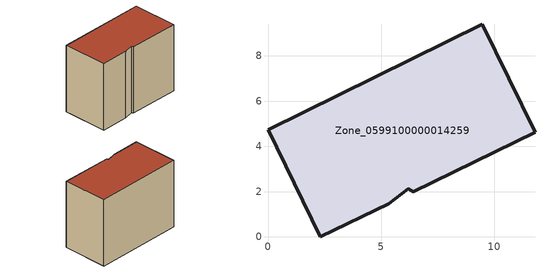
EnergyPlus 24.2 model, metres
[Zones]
Zone_0599100000014259
 floor ground (C_G): 6.42,2 6.18,2.13 5.32,1.47 2.31,0 0,4.73 9.46,9.4 11.79,4.63 z0
 wall outside (C_F): 6.42,2 11.79,4.63 9.46,9.4 0,4.73 2.31,0 5.32,1.47 6.18,2.13 6.42,2 z0:8.03
 roof outside (C_R): 6.18,2.13 6.42,2 11.79,4.63 9.46,9.4 0,4.73 2.31,0 5.32,1.47 z8.03
[BUILDING]
Pand.0599100000014259: North Axis=0; Terrain=City; Loads Convergence Tolerance Value=0.04; Temperature Convergence Tolerance Value=0.4; Solar Distribution=FullExterior; Maximum Number of Warmup Days=25; Minimum Number of Warmup Days=1
[Site:Location]
Rotterdam.The.Hague.AP_ZH_NLD Design_Conditions: Latitude=51.96; Longitude=4.45; Time Zone=1; Elevation=-4.5
[SITE:GROUNDTEMPERATURE:BUILDINGSURFACE]
18, 18, 18, 18, 18, 18, 18, 18, 18, 18, 18, 18
[MATERIAL] Thermal Absorptance=0.9; Solar Absorptance=0.7; Visible Absorptance=0.7
Name | Roughness | Thickness | Conductivity | Density | Specific Heat
G.TC.1975-1991 | MediumSmooth | 0.15 | 0.288461 | 540 | 1210
F.TC.1975-1991 | Rough | 0.3 | 0.230769 | 1920 | 840
R.TC.1975-1991 | MediumRough | 0.2 | 0.153846 | 1500 | 1000
[CONSTRUCTION]
C_G: G.TC.1975-1991
C_F: F.TC.1975-1991
C_R: R.TC.1975-1991
[ZONE]
Zone_0599100000014259: Type=1; Multiplier=1; Ceiling Height=Autocalculate; Volume=Autocalculate; Floor Area=autocalculate; Part of Total Floor Area=Yes
[ZONEINFILTRATION:DESIGNFLOWRATE]
Infil_Zone_0599100000014259: Zone or ZoneList or Space or SpaceList=Zone_0599100000014259; Schedule=AlwaysOn; Design Flow Rate Calculation Method=Flow/Area; Flow Rate per Floor Area=0.003; Constant Term Coefficient=1; Temperature Term Coefficient=0; Velocity Term Coefficient=0; Velocity Squared Term Coefficient=0
[HVACTEMPLATE:ZONE:IDEALLOADSAIRSYSTEM]
Zone_0599100000014259: Maximum Heating Supply Air Temperature=50; Minimum Cooling Supply Air Temperature=13; Maximum Heating Supply Air Humidity Ratio=0.0156; Minimum Cooling Supply Air Humidity Ratio=0.0077; Heating Limit=NoLimit; Cooling Limit=NoLimit; Dehumidification Control Type=ConstantSensibleHeatRatio; Cooling Sensible Heat Ratio=0.7; Dehumidification Setpoint=60; Humidification Control Type=None; Humidification Setpoint=30; Outdoor Air Method=None; Outdoor Air Flow Rate per Person=0.00944; Outdoor Air Flow Rate per Zone Floor Area=0; Outdoor Air Flow Rate per Zone=0; Demand Controlled Ventilation Type=None; Outdoor Air Economizer Type=NoEconomizer; Heat Recovery Type=None; Sensible Heat Recovery Effectiveness=0.7; Latent Heat Recovery Effectiveness=0.65
[ZONECONTROL:THERMOSTAT]
ThermostatControl_Zone_0599100000014259: Zone or ZoneList=Zone_0599100000014259; Control Type Schedule=DualSetpointControlType; Control 1=Thermostat_Zone_0599100000014259; Temperature Difference Between Cutout And Setpoint=0
[THERMOSTATSETPOINT:DUALSETPOINT]
Thermostat_Zone_0599100000014259: Heating Setpoint Temperature Schedule=HeatingSetpoint_Zone_0599100000014259; Cooling Setpoint Temperature Schedule=CoolingSetpoint_Zone_0599100000014259
[SCHEDULE:COMPACT]
HeatingSetpoint_Zone_0599100000014259: Through: 12/31, For: AllDays, Until: 24:00, 21
CoolingSetpoint_Zone_0599100000014259: Through: 12/31, For: AllDays, Until: 24:00, 24
DualSetpointControlType: Through: 12/31, For: AllDays, Until: 24:00, 4
AlwaysOn: Through: 12/31, For: AllDays, Until: 24:00, 1
